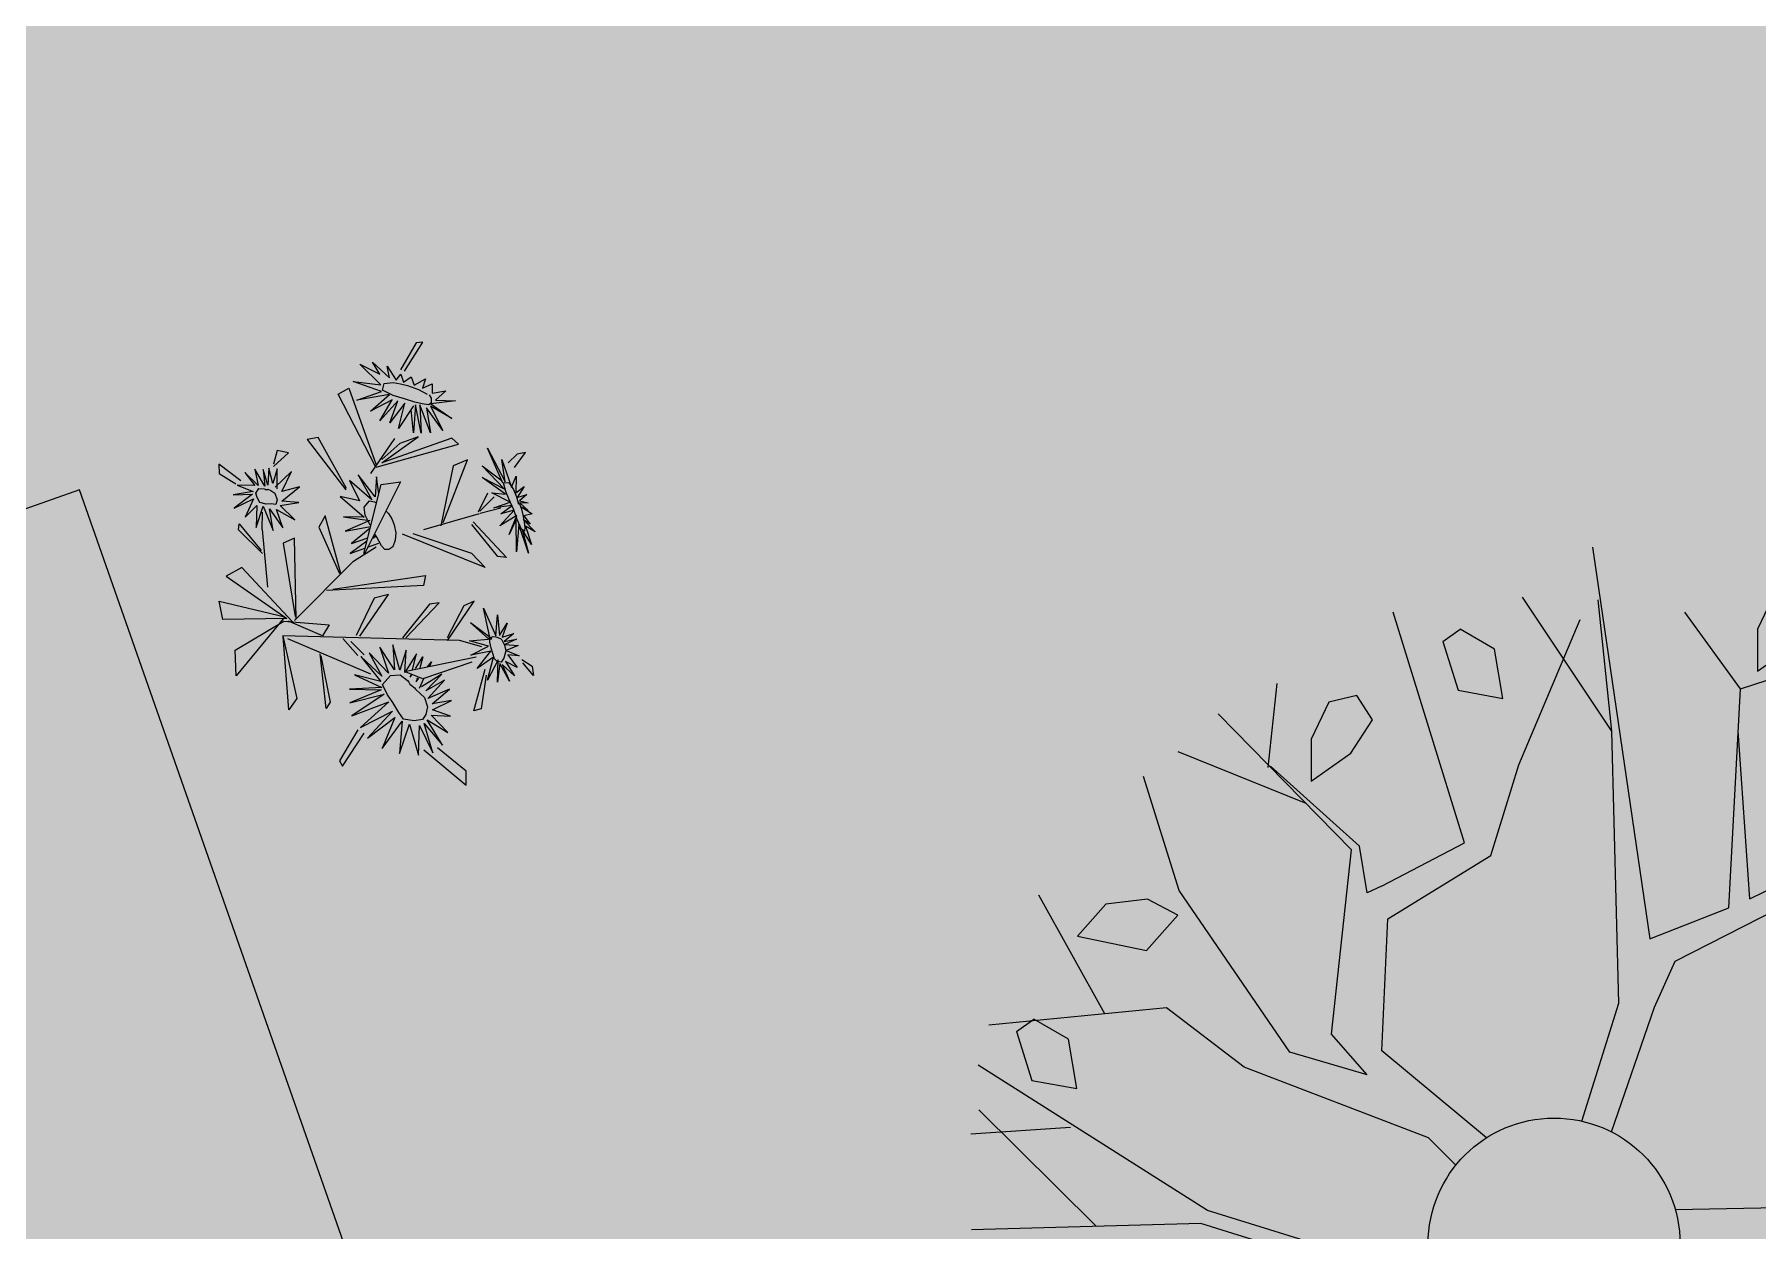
# Model space of a CAD drawing. Header units: millimetres. Extents: x 603733 to 1211550, y 1310999 to 2622648.
# Drawn here: x 604486.922 to 604491.233, y 1311212.509 to 1311215.503 of the extents above; entities that cross this region are included whole.
import ezdxf

# ---------------------------------------------------------------- set-up
doc = ezdxf.new("R2010")
doc.units = ezdxf.units.MM
for name, color, linetype in [('ARBOLES', 102, 'Continuous'), ('FLORES', 7, 'Continuous'), ('MUEBLES', 1, 'Continuous')]:
    doc.layers.add(name, color=color, linetype=linetype)

# ---------------------------------------------------------------- blocks, each defined once
blk = doc.blocks.new('p_arbol04')
at = {"layer": 'ARBOLES'}
for p, q in [((-0.6233, 1.7514), (-0.4076, 2.3623)), ((0.0511, 1.8751), (0.346, 2.3623)), ((0.7615, 1.696), (0.5426, 2.3159)), ((0.7392, 1.388), (0.8047, 2.2927)), ((0.7719, 1.9447), (1.0996, 2.1767)), ((-0.4076, 1.5504), (-1.0301, 2.1303)), ((-1.0027, 0.7646), (-1.2057, 2.0418)), ((1.1207, 1.0057), (1.7205, 1.9878)), ((-1.4098, 1.1127), (-1.3636, 1.8981)), ((0.7778, 1.371), (0.7831, 1.9416)), ((-1.1381, 1.5149), (-1.4763, 1.8502)), ((-0.1782, 0.9705), (0.0511, 1.8751)), ((1.9842, 0.8313), (2.1808, 1.5736)), ((-1.0704, 0.7486), (-1.8146, 1.5469)), ((-0.3748, 1.0864), (-0.4076, 1.5504)), ((2.5806, 1.4808), (1.3617, 0.0426)), ((0.0184, 0.8777), (0.7392, 1.388)), ((0.6356, 1.1957), (0.7778, 1.371)), ((1.5706, 1.0588), (2.2829, 1.2977)), ((1.9842, 0.8313), (2.4102, 1.2952)), ((0.7041, 1.1659), (0.6356, 1.1957)), ((0.7083, 1.1649), (1.1207, 1.0057)), ((-0.0472, 0.205), (-0.3748, 1.0864)), ((0.1167, 0.6457), (0.6081, 1.0401)), ((0.6081, 1.0401), (1.1582, 0.873)), ((1.1582, 0.873), (1.5706, 1.0588)), ((-0.0144, 0.6225), (-0.1782, 0.9705)), ((2.5412, 0.5065), (2.6395, 0.9473)), ((-0.0144, 0.6225), (0.0184, 0.8777)), ((1.0341, -0.0502), (1.9842, 0.8313)), ((-0.7772, 0.094), (-1.0704, 0.7486)), ((-0.7096, 0.11), (-1.0027, 0.7646)), ((0.1361, -0.0019), (0.1167, 0.6457)), ((1.7221, -0.143), (2.5412, 0.5065)), ((2.5412, 0.5065), (2.9344, 0.2746)), ((1.8204, -0.1894), (2.3834, 0.3814)), ((-0.0572, 0.021), (-0.0472, 0.205)), ((1.3617, 0.0426), (1.7221, -0.143)), ((0.4961, -0.29), (1.0341, -0.0502)), ((1.1324, -0.1894), (1.3617, -0.1198)), ((1.3617, -0.1198), (2.2463, -0.4678)), ((0.5514, -0.4305), (1.1324, -0.1894)), ((1.8204, -0.1894), (2.2136, -0.3518)), ((0.8665, -1.3325), (0.4743, -0.9034))]:
    blk.add_line(p, q, dxfattribs=at)
at = {"layer": 'ARBOLES', "color": 1}
for p, q in [((-0.4315, 2.094), (-0.2665, 1.802)), ((-0.4315, 2.094), (-0.229, 2.094)), ((-0.0791, 1.9612), (-0.229, 2.094)), ((-0.9648, 2.011), (-1.0913, 1.802)), ((-0.9648, 2.011), (-0.8664, 1.9878)), ((-0.8289, 1.802), (-0.8664, 1.9878)), ((-0.0416, 1.802), (-0.0791, 1.9612)), ((1.1956, 1.9347), (1.0082, 1.8816)), ((1.3081, 1.8551), (1.1956, 1.9347)), ((1.0082, 1.8816), (0.8582, 1.7489)), ((1.2706, 1.7223), (1.3081, 1.8551)), ((-1.0913, 1.802), (-0.9788, 1.6162)), ((-0.9788, 1.6162), (-0.8289, 1.802)), ((-0.2665, 1.802), (-0.0416, 1.802)), ((0.8582, 1.7489), (1.0832, 1.6958)), ((1.0832, 1.6958), (1.2706, 1.7223)), ((1.7721, 1.719), (1.6455, 1.51)), ((1.7721, 1.719), (1.8705, 1.6958)), ((1.908, 1.51), (1.8705, 1.6958)), ((1.6455, 1.51), (1.758, 1.3242)), ((1.758, 1.3242), (1.908, 1.51)), ((2.9952, 0.6872), (2.8078, 0.6341)), ((2.8078, 0.6341), (2.6578, 0.5013)), ((2.6578, 0.5013), (2.8828, 0.4483))]:
    blk.add_line(p, q, dxfattribs=at)
at = {"layer": 'ARBOLES'}
blk.add_circle((-0.0301, -0.5784), 0.6, dxfattribs=at)
blk = doc.blocks.new('FLORES-1')
at = {"color": 86, "linetype": 'Continuous'}
for p, q in [((0.0502, 0.3848), (0.0451, 0.4218)), ((0.0541, 0.3853), (0.0678, 0.4185)), ((0.05, 0.3824), (0.0606, 0.2806)), ((-0.1586, 0.1554), (-0.182, 0.2829)), ((0.2296, 0.2941), (0.188, 0.2313)), ((-0.188, 0.2719), (-0.1829, 0.1807)), ((-0.1829, 0.1807), (-0.1586, 0.1554)), ((0.0557, 0.1455), (-0.0023, 0.0095)), ((-0.1406, 0.0986), (-0.0275, -0.0132)), ((-0.0736, 0.0879), (-0.1048, 0.1009)), ((-0.0638, 0.0765), (-0.1013, 0.0899)), ((0.1682, 0.0169), (0.0701, -0.0123)), ((0.1682, 0.0169), (0.1963, 0.029))]:
    blk.add_line(p, q, dxfattribs=at)
at = {"color": 1, "linetype": 'Continuous'}
for p, q in [((-0.1826, 0.183), (-0.1963, 0.1686)), ((0.0557, 0.1455), (0.0644, 0.1919)), ((0.0694, 0.1775), (0.0686, 0.1992))]:
    blk.add_line(p, q, dxfattribs=at)
at = {"color": 86, "linetype": 'Continuous'}
for points in [[(0.1019, 0.4713), (0.1197, 0.4991), (0.1224, 0.4846), (0.1144, 0.4639)], [(0.0406, 0.3673), (-0.0394, 0.3981), (-0.0323, 0.385), (0.0375, 0.3635)], [(0.0784, 0.4101), (0.0532, 0.3819)], [(0.0598, 0.3181), (0.146, 0.3992), (0.1457, 0.372), (0.0557, 0.3118)], [(0.333, 0.3555), (0.3684, 0.4043), (0.3714, 0.3931), (0.3378, 0.3497)], [(-0.2168, 0.3557), (-0.2345, 0.3682), (-0.251, 0.3638), (-0.2232, 0.3548)], [(0.1944, 0.245), (0.1778, 0.3949), (0.1918, 0.3884), (0.1979, 0.2569), (0.2165, 0.334), (0.2175, 0.2994), (0.2033, 0.2593)], [(0.0616, 0.261), (-0.0092, 0.3439), (-0.0421, 0.3569), (0.0672, 0.2438)], [(-0.1364, 0.2468), (-0.0897, 0.3165), (-0.0903, 0.2963), (-0.1319, 0.2481)], [(-0.2187, 0.2869), (-0.2704, 0.2564), (-0.2691, 0.243), (-0.2082, 0.2891)], [(-0.1698, 0.2986), (-0.1444, 0.2663), (-0.019, -0.0199)], [(0.0616, 0.1678), (0.1631, 0.2415), (0.1543, 0.2751), (0.0599, 0.1675)], [(-0.1044, 0.1805), (-0.0691, 0.2582), (-0.0648, 0.2416), (-0.1022, 0.1746)], [(0.0239, 0.0935), (-0.0156, 0.2537), (-0.0302, 0.2437), (0.0257, 0.0818)], [(0.1959, 0.2446), (0.3391, 0.2315), (0.3421, 0.253), (0.1985, 0.2468)], [(-0.2997, 0.1349), (-0.3853, 0.1809), (-0.3629, 0.1903), (-0.3052, 0.1589)], [(-0.0712, 0.1061), (-0.0219, 0.1809), (-0.0186, 0.1549), (-0.0676, 0.1007)], [(0.1791, 0.1825), (0.2816, 0.1697), (0.286, 0.1507), (0.1778, 0.1804)], [(0.0438, 0.1168), (0.1488, 0.1294), (0.1344, 0.1114), (0.0451, 0.1143)], [(0.2636, 0.0776), (0.2764, 0.1114), (0.2875, 0.094), (0.2677, 0.0789)], [(0.0041, -0.008), (-0.0324, 0.0635), (-0.0456, 0.0455), (0.0006, -0.0006)], [(-0.0004, 0.0135), (0.1328, 0.0641), (0.1322, 0.0424), (0.0039, 0.0133)], [(-0.2232, 0.0404), (-0.2617, -0.0103), (-0.2726, -0.0087), (-0.2328, 0.0487)], [(-0.0776, 0.0292), (-0.1594, 0.0137), (-0.1672, 0.003), (-0.0734, 0.0294)], [(-0.0029, 0.0057), (0.1197, -0.0414), (0.116, -0.0728), (0.0063, -0.0019)], [(0.1291, 0.0019), (0.1836, -0.0217), (0.1931, -0.0168), (0.1344, 0.0016)], [(0.2619, 0.0148), (0.3042, -0.0102), (0.2885, -0.0161), (0.2604, 0.0041)], [(-0.0195, -0.0195), (-0.1316, -0.0383), (-0.1444, -0.0589), (-0.0209, -0.0195)], [(0.0103, -0.0037), (-0.0538, -0.1228), (-0.0113, -0.1071), (0.0041, -0.008)], [(0.0063, -0.0019), (0.0474, -0.1069), (0.0795, -0.1008), (0.0103, -0.0037)]]:
    blk.add_lwpolyline(points, dxfattribs=at)
at = {"color": 1, "linetype": 'Continuous'}
for points in [[(0.0843, 0.4415), (0.1519, 0.4398), (0.0851, 0.4466), (0.1237, 0.4554), (0.0719, 0.4528), (0.087, 0.4679), (0.0598, 0.4564), (0.0644, 0.4745), (0.0512, 0.4555), (0.05, 0.4737), (0.0445, 0.4574), (0.0356, 0.4701), (0.04, 0.4568), (0.023, 0.465), (0.0327, 0.4567), (0.0146, 0.4695), (0.017, 0.4544), (-0.0006, 0.459), (0.0112, 0.4507), (-0.0168, 0.4622), (-0.0012, 0.4499), (-0.0353, 0.4479), (-0.0044, 0.4423), (-0.0473, 0.4368), (0.006, 0.4404), (-0.0372, 0.4185), (0.0161, 0.4395), (-0.0041, 0.418), (0.022, 0.4431), (0.0165, 0.4087), (0.0327, 0.4423), (0.0357, 0.4179), (0.0416, 0.4419), (0.0499, 0.4103), (0.0484, 0.4411), (0.0759, 0.4171), (0.0647, 0.4387), (0.107, 0.4117), (0.074, 0.4402), (0.1266, 0.4197), (0.0889, 0.442)], [(0.2705, 0.347), (0.2429, 0.3072), (0.2804, 0.3342), (0.258, 0.2969), (0.2888, 0.3243), (0.2683, 0.2818), (0.2943, 0.3159), (0.2899, 0.2732), (0.3048, 0.3151), (0.317, 0.2581), (0.3149, 0.3043), (0.3503, 0.2646), (0.3266, 0.3073), (0.374, 0.2869), (0.3444, 0.3131), (0.3691, 0.3087), (0.3321, 0.326), (0.3524, 0.3303), (0.3238, 0.3359), (0.3306, 0.3472), (0.3157, 0.3464), (0.3194, 0.3623), (0.3036, 0.3618), (0.3063, 0.3841), (0.2932, 0.3733), (0.2935, 0.3922), (0.2785, 0.386), (0.2734, 0.4095), (0.2648, 0.3865), (0.2506, 0.4189), (0.2619, 0.3767), (0.2239, 0.4012), (0.2586, 0.3747), (0.2101, 0.3785), (0.2587, 0.3667), (0.2151, 0.3566), (0.2677, 0.3578), (0.2203, 0.3415), (0.2706, 0.3509), (0.2261, 0.3288), (0.2657, 0.3408)], [(-0.1567, 0.3184), (-0.1074, 0.3267), (-0.1607, 0.3288), (-0.1278, 0.3455), (-0.1627, 0.3351), (-0.1477, 0.3554), (-0.1674, 0.3382), (-0.1687, 0.3597), (-0.1757, 0.3388), (-0.1799, 0.3602), (-0.1812, 0.3378), (-0.1913, 0.3587), (-0.1918, 0.3359), (-0.209, 0.3539), (-0.1996, 0.3356), (-0.227, 0.3423), (-0.2093, 0.3278), (-0.2388, 0.3327), (-0.212, 0.3203), (-0.2443, 0.321), (-0.2086, 0.3167), (-0.2379, 0.3007), (-0.2016, 0.3168), (-0.2278, 0.2858), (-0.1944, 0.3107), (-0.202, 0.2765), (-0.1824, 0.3103), (-0.1757, 0.2753), (-0.1731, 0.3099), (-0.1516, 0.2824), (-0.1631, 0.3203), (-0.1228, 0.2957), (-0.1609, 0.3149)], [(-0.1607, 0.1698), (-0.138, 0.1872), (-0.1604, 0.1558), (-0.1247, 0.1726), (-0.1531, 0.1491), (-0.1072, 0.154), (-0.1492, 0.1403), (-0.1024, 0.1312), (-0.1509, 0.1284), (-0.1042, 0.1101), (-0.1514, 0.1155), (-0.105, 0.094), (-0.1592, 0.1105), (-0.1311, 0.0716), (-0.1697, 0.1079), (-0.1511, 0.054), (-0.1729, 0.1052), (-0.1736, 0.0451), (-0.1819, 0.1072), (-0.1961, 0.0402), (-0.1976, 0.1101), (-0.2207, 0.0464), (-0.2153, 0.1099), (-0.2431, 0.0509), (-0.2278, 0.1094), (-0.2696, 0.068), (-0.2383, 0.119), (-0.2896, 0.093), (-0.2478, 0.1287), (-0.3048, 0.1231), (-0.2566, 0.1442), (-0.3106, 0.1479), (-0.2569, 0.1533), (-0.3042, 0.1688), (-0.2526, 0.161), (-0.2874, 0.186), (-0.2476, 0.1704), (-0.2621, 0.2015), (-0.24, 0.1757), (-0.2373, 0.2132), (-0.23, 0.1793), (-0.2172, 0.2174), (-0.2181, 0.1762), (-0.1992, 0.2152), (-0.2046, 0.1778), (-0.1877, 0.2147), (-0.195, 0.1735)], [(0.1492, 0.2314), (0.1787, 0.2393), (0.1468, 0.2235), (0.194, 0.2102), (0.1441, 0.2166), (0.1902, 0.1927), (0.1504, 0.1953), (0.1705, 0.1668), (0.1205, 0.1923), (0.135, 0.1586), (0.1116, 0.1996), (0.1105, 0.1521), (0.1011, 0.1965)], [(-0.1663, 0.1964), (-0.1605, 0.2062), (-0.1667, 0.1997)], [(-0.1612, 0.1755), (-0.1468, 0.1952), (-0.1625, 0.1833)], [(0.0808, 0.1925), (0.0819, 0.1987), (0.0829, 0.1953)], [(0.0989, 0.1949), (0.0859, 0.1538), (0.0846, 0.1845)], [(-0.1774, 0.1722), (-0.1831, 0.1679), (-0.1789, 0.175)], [(-0.1686, 0.1637), (-0.1716, 0.1614), (-0.1688, 0.1652)], [(0.0795, 0.1808), (0.0705, 0.1454), (0.0695, 0.1728)], [(0.2251, 0.0688), (0.2578, 0.0818), (0.2366, 0.0651), (0.2641, 0.0686), (0.2369, 0.0559), (0.2658, 0.0585), (0.2374, 0.0503), (0.2722, 0.0453), (0.2428, 0.0399), (0.2731, 0.0265), (0.2453, 0.0346), (0.2572, 0.0057), (0.2363, 0.0279), (0.2446, -0.0073), (0.2325, 0.0247), (0.2219, -0.0147), (0.2242, 0.0234), (0.1999, -0.0024), (0.2114, 0.0242), (0.1755, 0.0088), (0.2059, 0.0343), (0.1592, 0.0344), (0.1972, 0.0431), (0.1573, 0.0521), (0.1918, 0.054), (0.1626, 0.0769), (0.1957, 0.0626), (0.188, 0.0948), (0.2015, 0.068), (0.2133, 0.1063), (0.2175, 0.0747), (0.2437, 0.1038), (0.2292, 0.0666)]]:
    blk.add_lwpolyline(points, dxfattribs=at)
at = {"color": 50, "linetype": 'Continuous'}
for points in [[(0.0429, 0.4538), (0.0396, 0.455), (0.0295, 0.4548), (0.0196, 0.4532), (0.0069, 0.4511), (-0.0035, 0.448), (-0.0085, 0.4452), (-0.0035, 0.4418), (0.0154, 0.4411), (0.0333, 0.4416), (0.0548, 0.4408), (0.0689, 0.4408), (0.0845, 0.4432), (0.0814, 0.4518), (0.0672, 0.4548), (0.0531, 0.4551), (0.0395, 0.4534)], [(0.2779, 0.3797), (0.2711, 0.3809), (0.2628, 0.3777), (0.262, 0.3719), (0.2678, 0.3623), (0.2755, 0.3513), (0.2877, 0.3366), (0.3008, 0.3207), (0.3165, 0.3067), (0.3261, 0.3135), (0.322, 0.3291), (0.3148, 0.3404), (0.3073, 0.3505), (0.2937, 0.3662), (0.2803, 0.3767)], [(-0.1609, 0.3167), (-0.1598, 0.3191), (-0.1604, 0.3238), (-0.1625, 0.3283), (-0.1685, 0.3346), (-0.1714, 0.3359), (-0.182, 0.3366), (-0.192, 0.3351), (-0.2029, 0.3271), (-0.2072, 0.32), (-0.2037, 0.314), (-0.1977, 0.3111), (-0.1877, 0.3121), (-0.1782, 0.3128), (-0.1672, 0.3149), (-0.1586, 0.3175)], [(0.1166, 0.2321), (0.1105, 0.2343), (0.0996, 0.2362), (0.0882, 0.2361), (0.0742, 0.2337), (0.0628, 0.2278), (0.0535, 0.2194), (0.0515, 0.211), (0.0539, 0.2044), (0.0626, 0.2015), (0.0798, 0.1996), (0.086, 0.1986)], [(0.1037, 0.1965), (0.1076, 0.1963), (0.1236, 0.1952), (0.1373, 0.1991), (0.144, 0.2115), (0.1389, 0.2195), (0.1359, 0.2218)], [(0.2312, 0.0493), (0.2305, 0.0529), (0.2267, 0.0572), (0.2191, 0.0621), (0.2069, 0.0615), (0.2004, 0.0563), (0.204, 0.0491), (0.2072, 0.0408), (0.2139, 0.0314), (0.2242, 0.0301), (0.2321, 0.0312), (0.2373, 0.0391), (0.2335, 0.0476), (0.2297, 0.0523)]]:
    blk.add_lwpolyline(points, dxfattribs=at)
blk.add_lwpolyline([(-0.1752, 0.1549), (-0.1752, 0.1547), (-0.1791, 0.1554), (-0.1828, 0.1563), (-0.1856, 0.1574), (-0.1876, 0.1589), (-0.1897, 0.1598), (-0.1918, 0.1613), (-0.1947, 0.1619), (-0.2055, 0.167), (-0.2145, 0.171), (-0.2317, 0.1699), (-0.2429, 0.1622), (-0.2491, 0.1531), (-0.2457, 0.1387), (-0.2358, 0.1226), (-0.2222, 0.1192), (-0.2018, 0.1162), (-0.1857, 0.1125), (-0.1655, 0.1109), (-0.1556, 0.1299), (-0.1612, 0.1461)], close=True, dxfattribs=at)
blk = doc.blocks.new('arbusto5')
at = {"layer": 'FLORES'}
blk.add_blockref('FLORES-1', (0.1444, 0.0589), dxfattribs=at)

msp = doc.modelspace()

# ---------------------------------------------------------------- hatches: boundary and pattern name
at = {"true_color": 0xafd9aa}
h = msp.add_hatch(color=9, dxfattribs=at)
h.dxf.hatch_style = 1
h.paths.add_polyline_path([(604399.8912, 1311192.2731), (604396.8041, 1311197.0112), (604392.9874, 1311202.8697), (604391.5654, 1311205.0617), (604378.6804, 1311224.9247), (604375.3014, 1311232.8937), (604378.9284, 1311234.7847), (604388.8684, 1311237.3997), (604406.8594, 1311240.7247), (604429.6714, 1311245.3417), (604458.6064, 1311250.4057), (604489.3324, 1311256.0907), (604496.2834, 1311232.1017), (604508.4764, 1311191.7367), (604513.1914, 1311176.5337), (604478.5314, 1311164.9927), (604471.2414, 1311162.6327), (604455.3304, 1311157.2567), (604428.6854, 1311148.3097), (604421.9244, 1311157.8877), (604409.4138, 1311177.5225), (604404.9146, 1311184.5317), (604400.4706, 1311191.3818, -0.999015)])
at = {"true_color": 0xebebeb}
h = msp.add_hatch(color=7, dxfattribs=at)
h.dxf.hatch_style = 1
h.paths.add_polyline_path([(604467.0933, 1311234.9461), (604479.6779, 1311199.0813), (604485.6226, 1311200.4173, -0.350964), (604486.0749, 1311201.2816), (604491.0124, 1311203.0251), (604487.0344, 1311214.3636), (604482.0747, 1311212.6111, -0.41593), (604481.2041, 1311213.0098), (604477.9065, 1311222.4075), (604472.8099, 1311236.9496)])
h.paths.add_polyline_path([(604475.3373, 1311223.8225), (604478.3023, 1311215.4468), (604479.1987, 1311215.7641), (604476.2337, 1311224.1399)], flags=24)
h.paths.add_polyline_path([(604484.7828, 1311205.6292), (604488.26, 1311206.8552), (604487.9226, 1311207.8123), (604484.4453, 1311206.5864)], flags=24)
h.paths.add_polyline_path([(604485.1072, 1311205.0564), (604488.5077, 1311206.2716), (604488.1802, 1311207.188), (604484.7797, 1311205.9728)], flags=24)
at = {"true_color": 0xf8f6af}
h = msp.add_hatch(color=51, dxfattribs=at)
h.dxf.hatch_style = 1
h.paths.add_polyline_path([(604497.1727, 1311229.1575), (604478.6629, 1311222.6725), (604477.9065, 1311222.4075), (604481.2041, 1311213.0098, 0.41593), (604482.0747, 1311212.6111), (604487.0344, 1311214.3636), (604491.0124, 1311203.0251), (604486.0749, 1311201.2816, 0.350964), (604485.6226, 1311200.4173), (604487.3531, 1311195.4856, 0.362883), (604488.2374, 1311195.0918), (604496.2666, 1311197.874, -0.318731), (604496.6712, 1311197.6698), (604500.5962, 1311186.4839), (604509.1741, 1311189.4869), (604508.4764, 1311191.7367)])
h.paths.add_polyline_path([(604494.2028, 1311209.9339), (604497.5928, 1311211.1291), (604497.2216, 1311212.182), (604493.8316, 1311210.9868)], flags=24)
h.paths.add_polyline_path([(604494.1867, 1311209.1639), (604498.3073, 1311210.6365), (604497.947, 1311211.6445), (604493.8264, 1311210.172)], flags=24)

# ---------------------------------------------------------------- linework, layer by layer
for p, q in [((604487.0344, 1311214.3636), (604482.0501, 1311212.6025)), ((604491.0124, 1311203.0251), (604487.0344, 1311214.3636))]:
    msp.add_line(p, q)

# ---------------------------------------------------------------- block references
at = {"layer": 'ARBOLES', "xscale": 0.5252973874192619, "yscale": 0.5252973874192619, "zscale": 0.5252973874192619, "rotation": 48.57546149059794}
msp.add_blockref('p_arbol04', (604490.5066, 1311212.6888), dxfattribs=at)
at = {"layer": 'MUEBLES', "linetype": 'Continuous', "xscale": -1.417112015813753, "yscale": 1.417112015653547, "zscale": 1.417112015818895, "rotation": 292.0945269993258}
msp.add_blockref('arbusto5', (604487.5584, 1311213.8131), dxfattribs=at)

doc.saveas('drawing.dxf')
